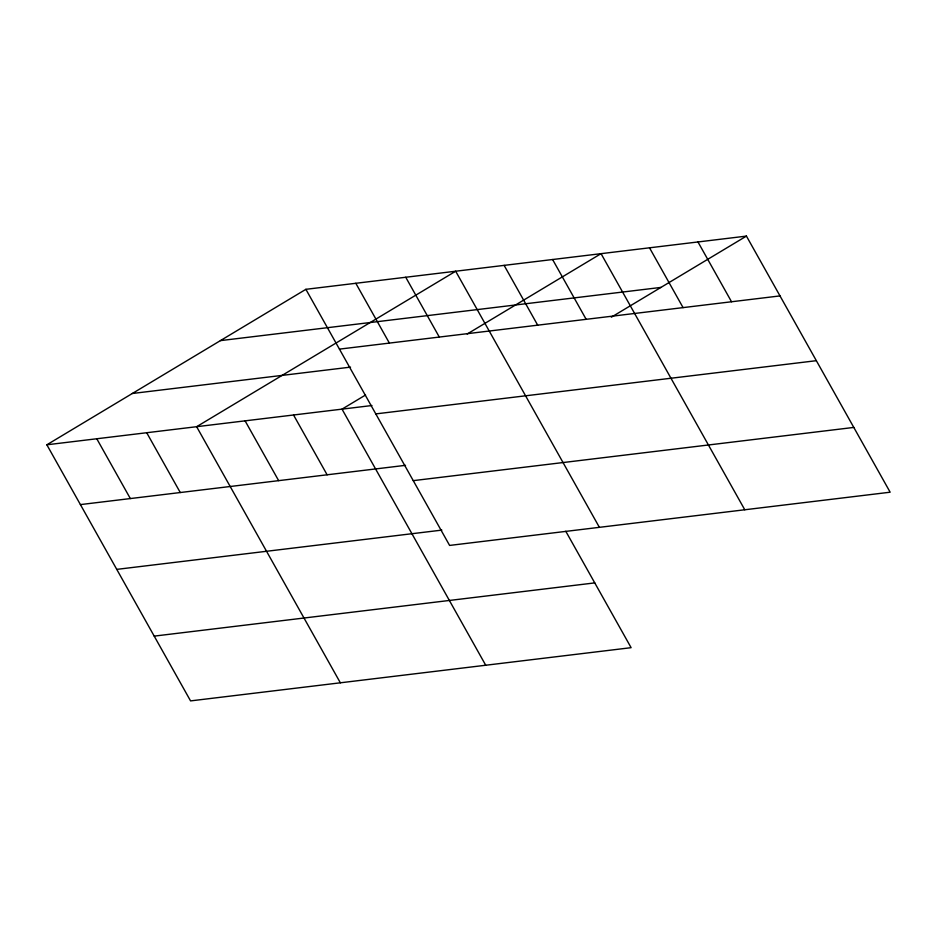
<?xml version="1.0" encoding="UTF-8"?>
<svg xmlns="http://www.w3.org/2000/svg" width="937" height="937" viewBox="0 0 937 937"><rect width="100%" height="100%" fill="white"/><g stroke="black" fill="none" stroke-linecap="round" stroke-linejoin="round"><path stroke-width="1.41" d="M565.784 531.267L631.116 647.678L190.562 700.899L46.85 444.794L305.884 289.322L746.438 236.101L890.15 492.206L449.608 545.428L305.884 289.322M365.547 395.016L342.017 409.141L485.729 665.247M467.188 334.005L601.05 253.658L744.774 509.763M611.334 317.186L746.438 236.101M220.406 340.623L660.948 287.413M339.452 349.126L779.994 295.905M132.328 393.493L350.532 367.128M46.85 444.794L371.942 405.522M375.807 413.896L816.35 360.686M80.406 504.598L405.51 465.326M413.252 480.646L853.794 427.424M116.762 569.38L441.854 530.108M154.218 636.118L594.761 582.896M697.971 241.957L731.528 301.761M649.517 247.813L683.073 307.617M552.596 259.514L586.152 319.318M504.129 265.37L537.697 325.174M599.387 527.332L455.675 271.226L196.629 426.698L340.354 682.804M405.744 277.258L439.301 337.062M355.814 283.29L389.382 343.094M293.55 414.997L327.118 474.801M245.096 420.854L278.652 480.646M146.711 432.73L180.267 492.534M96.78 438.762L130.337 498.566"/></g></svg>
